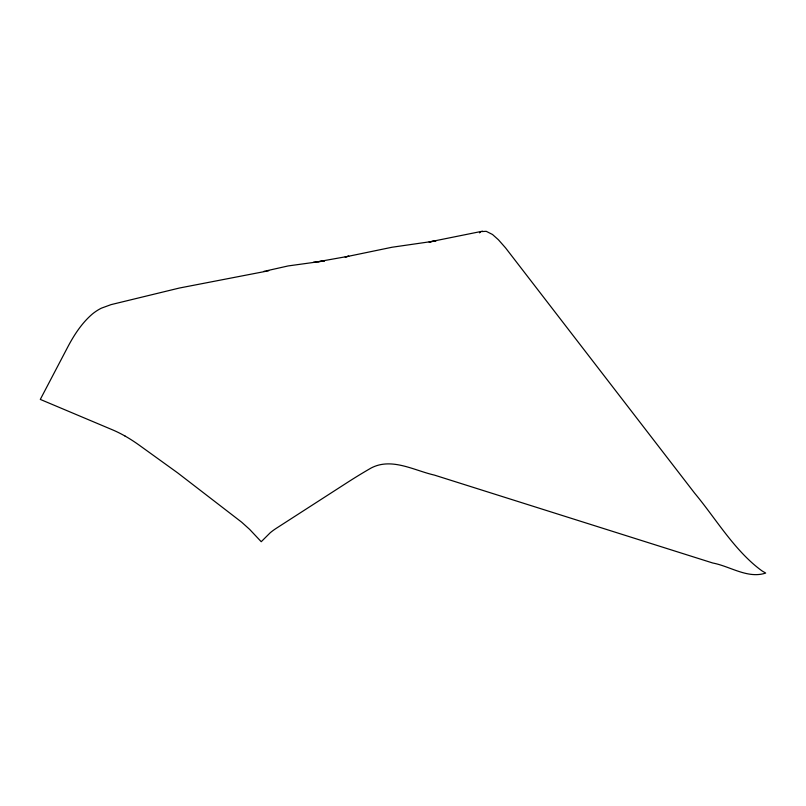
<?xml version="1.0" encoding="UTF-8"?>
<svg xmlns="http://www.w3.org/2000/svg" width="806" height="806" viewBox="0 0 806 806"><rect width="100%" height="100%" fill="white"/><g stroke="black" fill="none" stroke-linecap="round" stroke-linejoin="round"><path stroke-width="1.21" d="M479.479 232.853L480.426 232.168M481.404 231.584L486.22 231.322L492.486 234.475L498.42 239.775L505.553 247.875L694.631 493.161C714.056 516.505 729.954 543.184 752.814 563.515A111.369 28.512 56.5 0 0 762.133 570.98L765.7 573.066C747.787 579.071 730.145 566.255 712.786 563.011L434.384 475.097C414.032 470.452 391.605 457.214 371.113 468.024A490.814 384.472 -53 0 0 347.174 482.623L276.186 528.373A52.43 41.076 -53 0 0 270.292 532.695L261.235 541.713L249.628 529.371L241.639 522.167L177.612 472.84L138.592 444.721A244.158 62.515 56.5 0 0 125.061 436.066M263.733 271.421L288.165 265.93L324.455 260.932L313.383 262.272M265.255 271.431L179.385 288.034L111.077 304.618L101.304 308.204A42.184 33.046 -53 0 0 92.438 313.957C82.202 322.702 74.636 334.127 68.339 345.915L40.3 399.413L112.588 429.87A305.675 78.263 56.5 0 1 125.061 436.056M266.413 271.219L268.741 270.786M482.472 231.201L429.064 241.991L435.975 240.893L391.998 247.251L345.129 256.973L348.807 256.207L318.189 261.678"/></g></svg>
